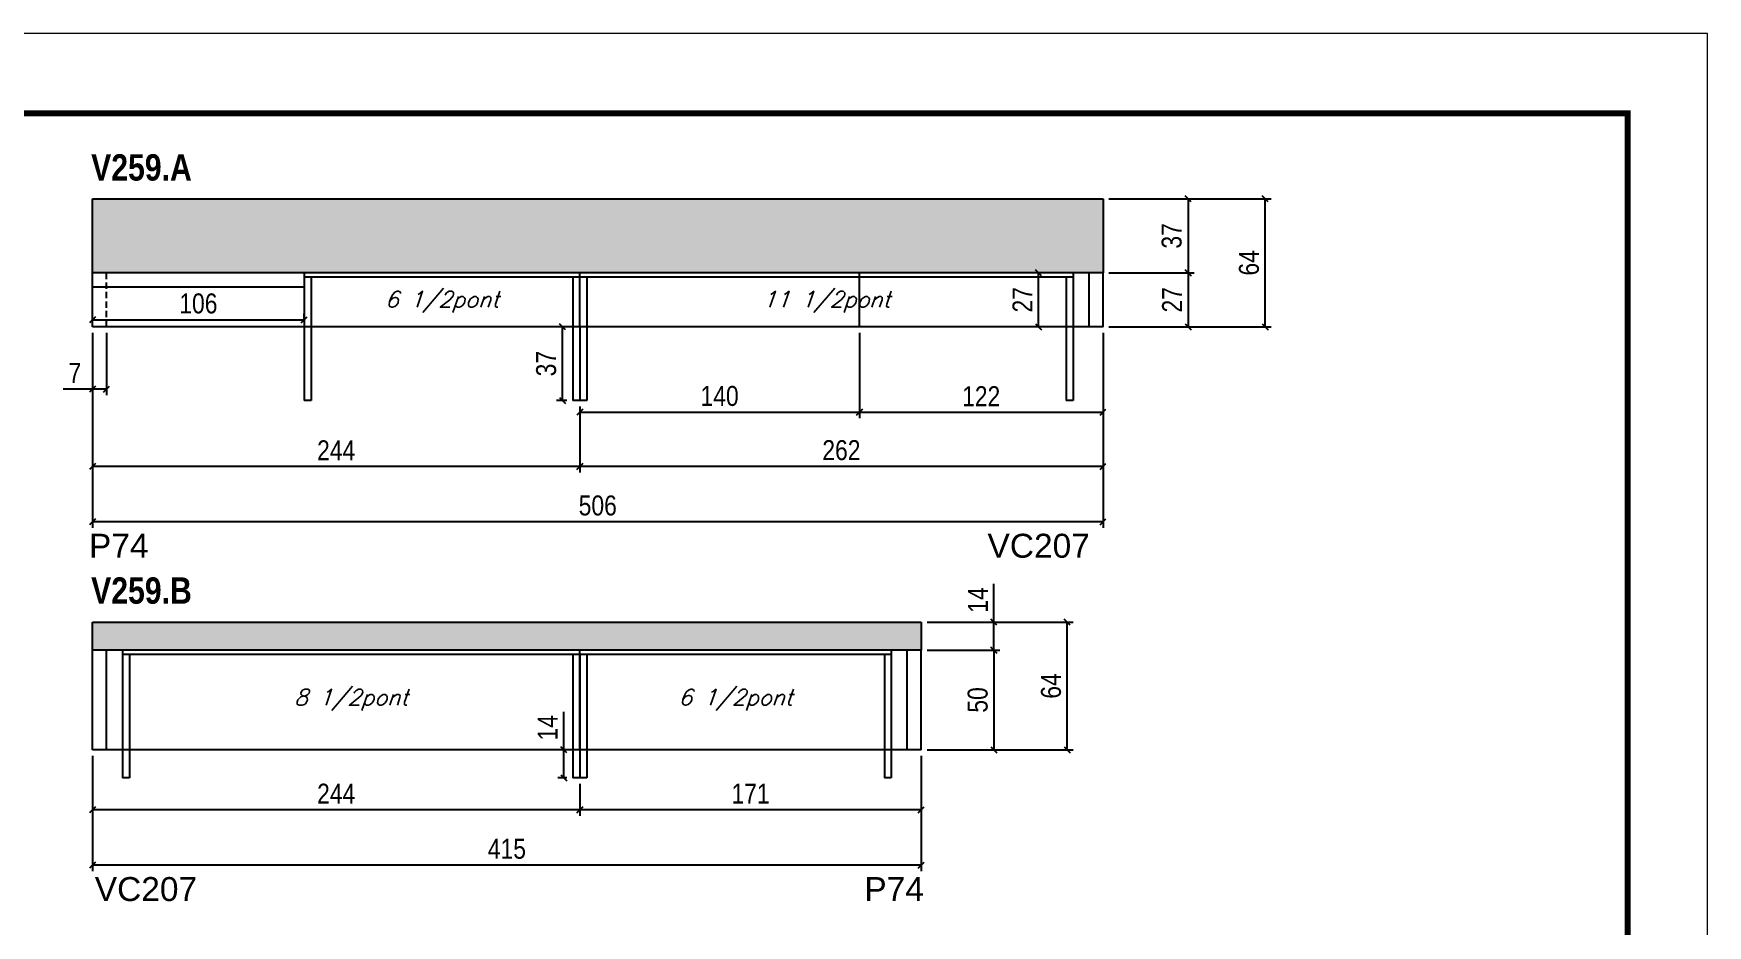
# Model space of a CAD drawing. Extents: x 3309 to 9590, y -2522 to 15424.
# Drawn here: x 7140 to 7978, y 7270 to 7716 of the extents above; entities that cross this region are included whole.
import ezdxf

# ---------------------------------------------------------------- set-up
doc = ezdxf.new("R2010")
doc.units = 0
doc.linetypes.add('DASHED', pattern=[0.75, 0.5, -0.25])
doc.linetypes.add('HIDDEN2', pattern=[4.7625, 3.175, -1.5875])
for name, color, linetype in [('5', 5, 'Continuous'), ('COTA', 241, 'Continuous'), ('NOMENCLATURA', 7, 'Continuous'), ('Painéis', 200, 'Continuous'), ('SARR_2.2x7', 40, 'Continuous'), ('SARR_3.5x7', 81, 'Continuous'), ('texto', 7, 'Continuous')]:
    doc.layers.add(name, color=color, linetype=linetype)
doc.layers.add('Folhas', color=255, linetype='Continuous', lineweight=9)
doc.layers.add('SARRAFO DE PRESSAO', color=251, linetype='DASHED', lineweight=9)
doc.styles.add('COTA TECNICA', font='techl___.ttf', dxfattribs={"height": 10})
doc.styles.add('Romans', font='romans.shx')
doc.styles.get("Standard").update_dxf_attribs({"font": 'arial.ttf'})
doc.styles.add('TECNICA', font='techb___.ttf', dxfattribs={"height": 10})
doc.dimstyles.new('PAINEL', dxfattribs={"dimtxt": 10, "dimasz": 3, "dimexe": 3, "dimexo": 3, "dimgap": 3, "dimtad": 1, "dimdec": 1, "dimzin": 12, "dimdsep": 46, "dimtxsty": 'COTA TECNICA', "dimblk1": 'OBLIQUE', "dimblk2": 'OBLIQUE', "dimsah": 1, "dimcen": 0.9, "dimclrd": 4, "dimclre": 4, "dimclrt": 240, "dimadec": 1, "dimazin": 3, "dimtfac": 1, "dimtdec": 1, "dimtmove": 0, "dimatfit": 3, "dimfxl": 1, "dimtolj": 1, "dimtzin": 12, "dimarcsym": 0})

# ---------------------------------------------------------------- blocks, each defined once
blk = doc.blocks.new('9999999999')
at = {"layer": 'Folhas'}
blk.add_lwpolyline([(98138.98, 34190.21), (99623.98, 34190.21), (99623.98, 35240.21), (98138.98, 35240.21)], close=True, dxfattribs=at)
at = {"layer": 'Folhas', "color": 30, "const_width": 3}
blk.add_lwpolyline([(98213.98, 34230.21), (99583.98, 34230.21), (99583.98, 35200.21), (98213.98, 35200.21)], close=True, dxfattribs=at)
blk = doc.blocks.new('_Oblique')
at = {"color": 0, "linetype": 'ByBlock', "lineweight": -2}
blk.add_line((-0.5, -0.5), (0.5, 0.5), dxfattribs=at)
blk = doc.blocks.new('*D840')
at = {"layer": 'COTA', "color": 4, "linetype": 'ByBlock', "lineweight": -2, "transparency": 16777216}
for p, q in [((7675.15, 7566.53), (7675.15, 7496.54)), ((7413.15, 7529.53), (7413.15, 7496.54)), ((7675.15, 7499.54), (7413.15, 7499.54))]:
    blk.add_line(p, q, dxfattribs=at)
at = {"layer": 'Defpoints', "color": 0, "linetype": 'ByBlock', "transparency": 16777216}
for p in [(7675.15, 7569.53), (7413.15, 7532.53), (7413.15, 7499.54)]:
    blk.add_point(p, dxfattribs=at)
at = {"layer": 'COTA', "color": 4, "linetype": 'ByBlock', "lineweight": -2, "transparency": 16777216, "xscale": 3, "yscale": 3, "zscale": 3, "rotation": 180}
blk.add_blockref('_Oblique', (7413.15, 7499.54), dxfattribs=at)
at = {"layer": 'COTA', "color": 4, "linetype": 'ByBlock', "lineweight": -2, "transparency": 16777216, "xscale": 3, "yscale": 3, "zscale": 3}
blk.add_blockref('_Oblique', (7675.15, 7499.54), dxfattribs=at)
at = {"layer": 'COTA', "color": 240, "linetype": 'ByBlock', "transparency": 16777216, "insert": (7544.15, 7507.65), "char_height": 10, "attachment_point": 5, "style": 'COTA TECNICA'}
blk.add_mtext('\\A1;262', dxfattribs=at)
blk = doc.blocks.new('*D841')
at = {"layer": 'COTA', "color": 4, "linetype": 'ByBlock', "lineweight": -2, "transparency": 16777216}
for p, q in [((7169.15, 7566.53), (7169.15, 7496.54)), ((7413.15, 7529.53), (7413.15, 7496.54)), ((7413.15, 7499.54), (7169.15, 7499.54))]:
    blk.add_line(p, q, dxfattribs=at)
at = {"layer": 'Defpoints', "color": 0, "linetype": 'ByBlock', "transparency": 16777216}
for p in [(7169.15, 7569.53), (7413.15, 7532.53), (7169.15, 7499.54)]:
    blk.add_point(p, dxfattribs=at)
at = {"layer": 'COTA', "color": 4, "linetype": 'ByBlock', "lineweight": -2, "transparency": 16777216, "xscale": 3, "yscale": 3, "zscale": 3, "rotation": 180}
blk.add_blockref('_Oblique', (7169.15, 7499.54), dxfattribs=at)
at = {"layer": 'COTA', "color": 4, "linetype": 'ByBlock', "lineweight": -2, "transparency": 16777216, "xscale": 3, "yscale": 3, "zscale": 3}
blk.add_blockref('_Oblique', (7413.15, 7499.54), dxfattribs=at)
at = {"layer": 'COTA', "color": 240, "linetype": 'ByBlock', "transparency": 16777216, "insert": (7291.15, 7507.62), "char_height": 10, "attachment_point": 5, "style": 'COTA TECNICA'}
blk.add_mtext('\\A1;244', dxfattribs=at)
blk = doc.blocks.new('*D842')
at = {"layer": 'COTA', "color": 4, "linetype": 'ByBlock', "lineweight": -2, "transparency": 16777216}
for p, q in [((7169.15, 7566.53), (7169.15, 7468.84)), ((7675.15, 7566.53), (7675.15, 7468.84)), ((7675.15, 7471.84), (7169.15, 7471.84))]:
    blk.add_line(p, q, dxfattribs=at)
at = {"layer": 'Defpoints', "color": 0, "linetype": 'ByBlock', "transparency": 16777216}
for p in [(7169.15, 7569.53), (7675.15, 7569.53), (7169.15, 7471.84)]:
    blk.add_point(p, dxfattribs=at)
at = {"layer": 'COTA', "color": 4, "linetype": 'ByBlock', "lineweight": -2, "transparency": 16777216, "xscale": 3, "yscale": 3, "zscale": 3, "rotation": 180}
blk.add_blockref('_Oblique', (7169.15, 7471.84), dxfattribs=at)
at = {"layer": 'COTA', "color": 4, "linetype": 'ByBlock', "lineweight": -2, "transparency": 16777216, "xscale": 3, "yscale": 3, "zscale": 3}
blk.add_blockref('_Oblique', (7675.15, 7471.84), dxfattribs=at)
at = {"layer": 'COTA', "color": 240, "linetype": 'ByBlock', "transparency": 16777216, "insert": (7422.15, 7479.94), "char_height": 10, "attachment_point": 5, "style": 'COTA TECNICA'}
blk.add_mtext('\\A1;506', dxfattribs=at)
blk = doc.blocks.new('*D843')
at = {"layer": 'COTA', "color": 4, "lineweight": -2, "transparency": 16777216}
for p, q in [((7678.15, 7596.53), (7720.79, 7596.53)), ((7717.79, 7596.53), (7717.79, 7569.53)), ((7678.15, 7569.53), (7720.79, 7569.53))]:
    blk.add_line(p, q, dxfattribs=at)
at = {"layer": 'Defpoints', "color": 0, "transparency": 16777216}
for p in [(7675.15, 7596.53), (7675.15, 7569.53), (7717.79, 7569.53)]:
    blk.add_point(p, dxfattribs=at)
at = {"layer": 'COTA', "color": 4, "lineweight": -2, "transparency": 16777216, "xscale": 3, "yscale": 3, "zscale": 3}
for p, rotation in [((7717.79, 7596.53), 90), ((7717.79, 7569.53), 270)]:
    blk.add_blockref('_Oblique', p, dxfattribs=dict(at, rotation=rotation))
at = {"layer": 'COTA', "color": 240, "transparency": 16777216, "insert": (7709.72, 7583.03), "char_height": 10, "attachment_point": 5, "rotation": 90, "style": 'COTA TECNICA'}
blk.add_mtext('\\A1;27', dxfattribs=at)
blk = doc.blocks.new('*D844')
at = {"layer": 'COTA', "color": 4, "lineweight": -2, "transparency": 16777216}
for p, q in [((7553.15, 7566.53), (7553.15, 7523.67)), ((7413.15, 7529.53), (7413.15, 7523.67)), ((7413.15, 7526.67), (7553.15, 7526.67))]:
    blk.add_line(p, q, dxfattribs=at)
at = {"layer": 'Defpoints', "color": 0, "transparency": 16777216}
for p in [(7553.15, 7569.53), (7413.15, 7532.53), (7553.15, 7526.67)]:
    blk.add_point(p, dxfattribs=at)
at = {"layer": 'COTA', "color": 4, "lineweight": -2, "transparency": 16777216, "xscale": 3, "yscale": 3, "zscale": 3, "rotation": 180}
blk.add_blockref('_Oblique', (7413.15, 7526.67), dxfattribs=at)
at = {"layer": 'COTA', "color": 4, "lineweight": -2, "transparency": 16777216, "xscale": 3, "yscale": 3, "zscale": 3}
blk.add_blockref('_Oblique', (7553.15, 7526.67), dxfattribs=at)
at = {"layer": 'COTA', "color": 240, "transparency": 16777216, "insert": (7483.15, 7534.78), "char_height": 10, "attachment_point": 5, "style": 'COTA TECNICA'}
blk.add_mtext('\\A1;140', dxfattribs=at)
blk = doc.blocks.new('*D845')
at = {"layer": 'COTA', "color": 4, "lineweight": -2, "transparency": 16777216}
for p, q in [((7553.15, 7566.53), (7553.15, 7523.67)), ((7675.15, 7566.53), (7675.15, 7523.67)), ((7553.15, 7526.67), (7675.15, 7526.67))]:
    blk.add_line(p, q, dxfattribs=at)
at = {"layer": 'Defpoints', "color": 0, "transparency": 16777216}
for p in [(7553.15, 7569.53), (7675.15, 7569.53), (7675.15, 7526.67)]:
    blk.add_point(p, dxfattribs=at)
at = {"layer": 'COTA', "color": 4, "lineweight": -2, "transparency": 16777216, "xscale": 3, "yscale": 3, "zscale": 3, "rotation": 180}
blk.add_blockref('_Oblique', (7553.15, 7526.67), dxfattribs=at)
at = {"layer": 'COTA', "color": 4, "lineweight": -2, "transparency": 16777216, "xscale": 3, "yscale": 3, "zscale": 3}
blk.add_blockref('_Oblique', (7675.15, 7526.67), dxfattribs=at)
at = {"layer": 'COTA', "color": 240, "transparency": 16777216, "insert": (7614.15, 7534.73), "char_height": 10, "attachment_point": 5, "style": 'COTA TECNICA'}
blk.add_mtext('\\A1;122', dxfattribs=at)
blk = doc.blocks.new('*D846')
at = {"layer": 'COTA', "color": 4, "lineweight": -2, "transparency": 16777216}
for p, q in [((7169.15, 7566.53), (7169.15, 7535.29)), ((7176.15, 7566.53), (7176.15, 7535.29)), ((7169.15, 7538.29), (7154.42, 7538.29)), ((7176.15, 7538.29), (7169.15, 7538.29))]:
    blk.add_line(p, q, dxfattribs=at)
at = {"layer": 'Defpoints', "color": 0, "transparency": 16777216}
for p in [(7169.15, 7569.53), (7176.15, 7569.53), (7169.15, 7538.29)]:
    blk.add_point(p, dxfattribs=at)
at = {"layer": 'COTA', "color": 4, "lineweight": -2, "transparency": 16777216, "xscale": 3, "yscale": 3, "zscale": 3, "rotation": 180}
blk.add_blockref('_Oblique', (7169.15, 7538.29), dxfattribs=at)
at = {"layer": 'COTA', "color": 4, "lineweight": -2, "transparency": 16777216, "xscale": 3, "yscale": 3, "zscale": 3}
blk.add_blockref('_Oblique', (7176.15, 7538.29), dxfattribs=at)
at = {"layer": 'COTA', "color": 240, "transparency": 16777216, "insert": (7160.29, 7546.36), "char_height": 10, "attachment_point": 5, "style": 'COTA TECNICA'}
blk.add_mtext('\\A1;7', dxfattribs=at)
blk = doc.blocks.new('*D847')
at = {"layer": 'COTA', "color": 4, "lineweight": -2, "transparency": 16777216}
for p, q in [((7169.15, 7572.53), (7169.15, 7576.03)), ((7169.15, 7573.03), (7275.15, 7573.03)), ((7275.15, 7572.53), (7275.15, 7576.03))]:
    blk.add_line(p, q, dxfattribs=at)
at = {"layer": 'Defpoints', "color": 0, "transparency": 16777216}
for p in [(7275.15, 7573.03), (7169.15, 7569.53), (7275.15, 7569.53)]:
    blk.add_point(p, dxfattribs=at)
at = {"layer": 'COTA', "color": 4, "lineweight": -2, "transparency": 16777216, "xscale": 3, "yscale": 3, "zscale": 3, "rotation": 180}
blk.add_blockref('_Oblique', (7169.15, 7573.03), dxfattribs=at)
at = {"layer": 'COTA', "color": 4, "lineweight": -2, "transparency": 16777216, "xscale": 3, "yscale": 3, "zscale": 3}
blk.add_blockref('_Oblique', (7275.15, 7573.03), dxfattribs=at)
at = {"layer": 'COTA', "color": 240, "transparency": 16777216, "insert": (7222.15, 7581.13), "char_height": 10, "attachment_point": 5, "style": 'COTA TECNICA'}
blk.add_mtext('\\A1;106', dxfattribs=at)
blk = doc.blocks.new('*D848')
at = {"layer": 'COTA', "color": 4, "lineweight": -2, "transparency": 16777216}
for p, q in [((7678.15, 7633.53), (7720.79, 7633.53)), ((7717.79, 7633.53), (7717.79, 7596.53)), ((7678.15, 7596.53), (7720.79, 7596.53))]:
    blk.add_line(p, q, dxfattribs=at)
at = {"layer": 'Defpoints', "color": 0, "transparency": 16777216}
for p in [(7675.15, 7633.53), (7675.15, 7596.53), (7717.79, 7596.53)]:
    blk.add_point(p, dxfattribs=at)
at = {"layer": 'COTA', "color": 4, "lineweight": -2, "transparency": 16777216, "xscale": 3, "yscale": 3, "zscale": 3}
for p, rotation in [((7717.79, 7633.53), 90), ((7717.79, 7596.53), 270)]:
    blk.add_blockref('_Oblique', p, dxfattribs=dict(at, rotation=rotation))
at = {"layer": 'COTA', "color": 240, "transparency": 16777216, "insert": (7709.57, 7615.03), "char_height": 10, "attachment_point": 5, "rotation": 90, "style": 'COTA TECNICA'}
blk.add_mtext('\\A1;37', dxfattribs=at)
blk = doc.blocks.new('*D849')
at = {"layer": 'COTA', "color": 4, "lineweight": -2, "transparency": 16777216}
for p, q in [((7678.15, 7633.53), (7759.39, 7633.53)), ((7756.39, 7569.53), (7756.39, 7633.53)), ((7678.15, 7569.53), (7759.39, 7569.53))]:
    blk.add_line(p, q, dxfattribs=at)
at = {"layer": 'Defpoints', "color": 0, "transparency": 16777216}
for p in [(7675.15, 7633.53), (7756.39, 7633.53), (7675.15, 7569.53)]:
    blk.add_point(p, dxfattribs=at)
at = {"layer": 'COTA', "color": 4, "lineweight": -2, "transparency": 16777216, "xscale": 3, "yscale": 3, "zscale": 3}
for p, rotation in [((7756.39, 7633.53), 90), ((7756.39, 7569.53), 270)]:
    blk.add_blockref('_Oblique', p, dxfattribs=dict(at, rotation=rotation))
at = {"layer": 'COTA', "color": 240, "transparency": 16777216, "insert": (7748.29, 7601.53), "char_height": 10, "attachment_point": 5, "rotation": 90, "style": 'COTA TECNICA'}
blk.add_mtext('\\A1;64', dxfattribs=at)
blk = doc.blocks.new('*D850')
at = {"layer": 'COTA', "color": 4, "linetype": 'ByBlock', "lineweight": -2, "transparency": 16777216}
for p, q in [((7584.15, 7354.59), (7584.15, 7324.58)), ((7413.15, 7340.59), (7413.15, 7324.58)), ((7584.15, 7327.58), (7413.15, 7327.58))]:
    blk.add_line(p, q, dxfattribs=at)
at = {"layer": 'Defpoints', "color": 0, "linetype": 'ByBlock', "transparency": 16777216}
for p in [(7584.15, 7357.59), (7413.15, 7343.59), (7413.15, 7327.58)]:
    blk.add_point(p, dxfattribs=at)
at = {"layer": 'COTA', "color": 4, "linetype": 'ByBlock', "lineweight": -2, "transparency": 16777216, "xscale": 3, "yscale": 3, "zscale": 3, "rotation": 180}
blk.add_blockref('_Oblique', (7413.15, 7327.58), dxfattribs=at)
at = {"layer": 'COTA', "color": 4, "linetype": 'ByBlock', "lineweight": -2, "transparency": 16777216, "xscale": 3, "yscale": 3, "zscale": 3}
blk.add_blockref('_Oblique', (7584.15, 7327.58), dxfattribs=at)
at = {"layer": 'COTA', "color": 240, "linetype": 'ByBlock', "transparency": 16777216, "insert": (7498.65, 7335.65), "char_height": 10, "attachment_point": 5, "style": 'COTA TECNICA'}
blk.add_mtext('\\A1;171', dxfattribs=at)
blk = doc.blocks.new('*D851')
at = {"layer": 'COTA', "color": 4, "linetype": 'ByBlock', "lineweight": -2, "transparency": 16777216}
for p, q in [((7169.15, 7354.59), (7169.15, 7324.58)), ((7413.15, 7340.59), (7413.15, 7324.58)), ((7413.15, 7327.58), (7169.15, 7327.58))]:
    blk.add_line(p, q, dxfattribs=at)
at = {"layer": 'Defpoints', "color": 0, "linetype": 'ByBlock', "transparency": 16777216}
for p in [(7169.15, 7357.59), (7413.15, 7343.59), (7169.15, 7327.58)]:
    blk.add_point(p, dxfattribs=at)
at = {"layer": 'COTA', "color": 4, "linetype": 'ByBlock', "lineweight": -2, "transparency": 16777216, "xscale": 3, "yscale": 3, "zscale": 3, "rotation": 180}
blk.add_blockref('_Oblique', (7169.15, 7327.58), dxfattribs=at)
at = {"layer": 'COTA', "color": 4, "linetype": 'ByBlock', "lineweight": -2, "transparency": 16777216, "xscale": 3, "yscale": 3, "zscale": 3}
blk.add_blockref('_Oblique', (7413.15, 7327.58), dxfattribs=at)
at = {"layer": 'COTA', "color": 240, "linetype": 'ByBlock', "transparency": 16777216, "insert": (7291.15, 7335.65), "char_height": 10, "attachment_point": 5, "style": 'COTA TECNICA'}
blk.add_mtext('\\A1;244', dxfattribs=at)
blk = doc.blocks.new('*D852')
at = {"layer": 'COTA', "color": 4, "linetype": 'ByBlock', "lineweight": -2, "transparency": 16777216}
for p, q in [((7169.15, 7354.59), (7169.15, 7296.87)), ((7584.15, 7354.59), (7584.15, 7296.87)), ((7584.15, 7299.87), (7169.15, 7299.87))]:
    blk.add_line(p, q, dxfattribs=at)
at = {"layer": 'Defpoints', "color": 0, "linetype": 'ByBlock', "transparency": 16777216}
for p in [(7169.15, 7357.59), (7584.15, 7357.59), (7169.15, 7299.87)]:
    blk.add_point(p, dxfattribs=at)
at = {"layer": 'COTA', "color": 4, "linetype": 'ByBlock', "lineweight": -2, "transparency": 16777216, "xscale": 3, "yscale": 3, "zscale": 3, "rotation": 180}
blk.add_blockref('_Oblique', (7169.15, 7299.87), dxfattribs=at)
at = {"layer": 'COTA', "color": 4, "linetype": 'ByBlock', "lineweight": -2, "transparency": 16777216, "xscale": 3, "yscale": 3, "zscale": 3}
blk.add_blockref('_Oblique', (7584.15, 7299.87), dxfattribs=at)
at = {"layer": 'COTA', "color": 240, "linetype": 'ByBlock', "transparency": 16777216, "insert": (7376.65, 7307.98), "char_height": 10, "attachment_point": 5, "style": 'COTA TECNICA'}
blk.add_mtext('\\A1;415', dxfattribs=at)
blk = doc.blocks.new('*D853')
at = {"layer": 'COTA', "color": 4, "lineweight": -2, "transparency": 16777216}
for p, q in [((7587.15, 7407.59), (7623.55, 7407.59)), ((7620.55, 7407.59), (7620.55, 7357.59)), ((7587.15, 7357.59), (7623.55, 7357.59))]:
    blk.add_line(p, q, dxfattribs=at)
at = {"layer": 'Defpoints', "color": 0, "transparency": 16777216}
for p in [(7584.15, 7407.59), (7584.15, 7357.59), (7620.55, 7357.59)]:
    blk.add_point(p, dxfattribs=at)
at = {"layer": 'COTA', "color": 4, "lineweight": -2, "transparency": 16777216, "xscale": 3, "yscale": 3, "zscale": 3}
for p, rotation in [((7620.55, 7407.59), 90), ((7620.55, 7357.59), 270)]:
    blk.add_blockref('_Oblique', p, dxfattribs=dict(at, rotation=rotation))
at = {"layer": 'COTA', "color": 240, "transparency": 16777216, "insert": (7612.44, 7382.59), "char_height": 10, "attachment_point": 5, "rotation": 90, "style": 'COTA TECNICA'}
blk.add_mtext('\\A1;50', dxfattribs=at)
blk = doc.blocks.new('*D854')
at = {"layer": 'COTA', "color": 4, "lineweight": -2, "transparency": 16777216}
for p, q in [((7620.55, 7421.59), (7620.55, 7440.71)), ((7587.15, 7421.59), (7623.55, 7421.59)), ((7620.55, 7407.59), (7620.55, 7421.59)), ((7587.15, 7407.59), (7623.55, 7407.59))]:
    blk.add_line(p, q, dxfattribs=at)
at = {"layer": 'Defpoints', "color": 0, "transparency": 16777216}
for p in [(7584.15, 7421.59), (7620.55, 7421.59), (7584.15, 7407.59)]:
    blk.add_point(p, dxfattribs=at)
at = {"layer": 'COTA', "color": 4, "lineweight": -2, "transparency": 16777216, "xscale": 3, "yscale": 3, "zscale": 3}
for p, rotation in [((7620.55, 7421.59), 90), ((7620.55, 7407.59), 270)]:
    blk.add_blockref('_Oblique', p, dxfattribs=dict(at, rotation=rotation))
at = {"layer": 'COTA', "color": 240, "transparency": 16777216, "insert": (7612.48, 7432.65), "char_height": 10, "attachment_point": 5, "rotation": 90, "style": 'COTA TECNICA'}
blk.add_mtext('\\A1;14', dxfattribs=at)
blk = doc.blocks.new('*D855')
at = {"layer": 'COTA', "color": 4, "lineweight": -2, "transparency": 16777216}
for p, q in [((7587.15, 7421.59), (7660.25, 7421.59)), ((7657.25, 7357.59), (7657.25, 7421.59)), ((7587.15, 7357.59), (7660.25, 7357.59))]:
    blk.add_line(p, q, dxfattribs=at)
at = {"layer": 'Defpoints', "color": 0, "transparency": 16777216}
for p in [(7584.15, 7421.59), (7657.25, 7421.59), (7584.15, 7357.59)]:
    blk.add_point(p, dxfattribs=at)
at = {"layer": 'COTA', "color": 4, "lineweight": -2, "transparency": 16777216, "xscale": 3, "yscale": 3, "zscale": 3}
for p, rotation in [((7657.25, 7421.59), 90), ((7657.25, 7357.59), 270)]:
    blk.add_blockref('_Oblique', p, dxfattribs=dict(at, rotation=rotation))
at = {"layer": 'COTA', "color": 240, "transparency": 16777216, "insert": (7649.15, 7389.59), "char_height": 10, "attachment_point": 5, "rotation": 90, "style": 'COTA TECNICA'}
blk.add_mtext('\\A1;64', dxfattribs=at)
blk = doc.blocks.new('*D1134')
at = {"layer": 'COTA', "color": 4, "lineweight": -2, "transparency": 16777216}
for p, q in [((7657.15, 7596.53), (7639.9, 7596.53)), ((7642.9, 7569.53), (7642.9, 7596.53)), ((7653.65, 7569.53), (7639.9, 7569.53))]:
    blk.add_line(p, q, dxfattribs=at)
at = {"layer": 'Defpoints', "color": 0, "transparency": 16777216}
for p in [(7642.9, 7596.53), (7660.15, 7596.53), (7656.65, 7569.53)]:
    blk.add_point(p, dxfattribs=at)
at = {"layer": 'COTA', "color": 4, "lineweight": -2, "transparency": 16777216, "xscale": 3, "yscale": 3, "zscale": 3}
for p, rotation in [((7642.9, 7596.53), 90), ((7642.9, 7569.53), 270)]:
    blk.add_blockref('_Oblique', p, dxfattribs=dict(at, rotation=rotation))
at = {"layer": 'COTA', "color": 240, "transparency": 16777216, "insert": (7634.83, 7583.03), "char_height": 10, "attachment_point": 5, "rotation": 90, "style": 'COTA TECNICA'}
blk.add_mtext('\\A1;27', dxfattribs=at)
blk = doc.blocks.new('*D1135')
at = {"layer": 'COTA', "color": 4, "lineweight": -2, "transparency": 16777216}
for p, q in [((7406.65, 7569.53), (7401.55, 7569.53)), ((7404.55, 7532.53), (7404.55, 7569.53)), ((7406.65, 7532.53), (7401.55, 7532.53))]:
    blk.add_line(p, q, dxfattribs=at)
at = {"layer": 'Defpoints', "color": 0, "transparency": 16777216}
for p in [(7404.55, 7569.53), (7409.65, 7569.53), (7409.65, 7532.53)]:
    blk.add_point(p, dxfattribs=at)
at = {"layer": 'COTA', "color": 4, "lineweight": -2, "transparency": 16777216, "xscale": 3, "yscale": 3, "zscale": 3}
for p, rotation in [((7404.55, 7569.53), 90), ((7404.55, 7532.53), 270)]:
    blk.add_blockref('_Oblique', p, dxfattribs=dict(at, rotation=rotation))
at = {"layer": 'COTA', "color": 240, "transparency": 16777216, "insert": (7396.33, 7551.03), "char_height": 10, "attachment_point": 5, "rotation": 90, "style": 'COTA TECNICA'}
blk.add_mtext('\\A1;37', dxfattribs=at)
blk = doc.blocks.new('*D1136')
at = {"layer": 'COTA', "color": 4, "lineweight": -2, "transparency": 16777216}
for p, q in [((7405.14, 7357.59), (7405.14, 7376.71)), ((7406.65, 7357.59), (7402.14, 7357.59)), ((7405.14, 7343.59), (7405.14, 7357.59)), ((7406.65, 7343.59), (7402.14, 7343.59))]:
    blk.add_line(p, q, dxfattribs=at)
at = {"layer": 'Defpoints', "color": 0, "transparency": 16777216}
for p in [(7405.14, 7357.59), (7409.65, 7357.59), (7409.65, 7343.59)]:
    blk.add_point(p, dxfattribs=at)
at = {"layer": 'COTA', "color": 4, "lineweight": -2, "transparency": 16777216, "xscale": 3, "yscale": 3, "zscale": 3}
for p, rotation in [((7405.14, 7357.59), 90), ((7405.14, 7343.59), 270)]:
    blk.add_blockref('_Oblique', p, dxfattribs=dict(at, rotation=rotation))
at = {"layer": 'COTA', "color": 240, "transparency": 16777216, "insert": (7397.06, 7368.65), "char_height": 10, "attachment_point": 5, "rotation": 90, "style": 'COTA TECNICA'}
blk.add_mtext('\\A1;14', dxfattribs=at)

msp = doc.modelspace()

# ---------------------------------------------------------------- hatches: boundary and pattern name
at = {"layer": 'COTA'}
h = msp.add_hatch(dxfattribs=at)
h.set_pattern_fill('AR-CONC', color=256, scale=0.03)
h.set_pattern_definition([(50, (510.6673, 297.7916), (5.46554, -0.4781726), [0.5715, -6.2865]), (355, (510.6673, 297.7916), (-1.0573026, 5.7317054), [0.4572, -5.0292175]), (100.451445, (511.123, 297.752), (4.4082374, 5.2535326), [0.4857003, -5.3427073]), (46.1842, (510.667, 299.3156), (8.1323712, -1.26127), [0.85725, -9.42975]), (96.63556, (511.345, 299.2105), (7.122124, 7.422784), [0.728551, -8.014068]), (351.18415, (510.667, 299.316), (7.122124, 7.422784), [0.685799, -7.543792]), (21, (511.4293, 298.9346), (4.5484317, -3.067956), [0.5715, -6.2865]), (326, (511.4293, 298.9346), (1.854061, 5.525639), [0.4572, -5.0292]), (71.451445, (511.8083, 298.679), (6.4024926, 2.457683), [0.4857003, -5.342698]), (37.5, (510.6673, 297.7916), (0.0926581, 2.53665117), [0, -4.96824, 0, -5.1054, 0, -5.04825]), (7.5, (510.6673, 297.7916), (2.0045899, 3.00541724), [0, -2.91084, 0, -4.85394, 0, -1.92405]), (327.5, (508.968, 297.7916), (4.06771786, -0.1718623), [0, -1.905, 0, -5.9436, 0, -7.8867]), (317.5, (508.206, 297.7916), (4.4438754, 0.7627947), [0, -2.4765, 0, -3.94716, 0, -5.6007])])
h.paths.add_polyline_path([(7169.15, 7633.53), (7169.15, 7596.53), (7675.15, 7596.53), (7675.15, 7633.53)])
h = msp.add_hatch(dxfattribs=at)
h.set_pattern_fill('AR-CONC', color=256, scale=0.03)
h.set_pattern_definition([(50, (510.6673, 315.644), (5.46554, -0.4781726), [0.5715, -6.2865]), (355, (510.6673, 315.644), (-1.0573026, 5.7317054), [0.4572, -5.0292175]), (100.451445, (511.123, 315.604), (4.4082374, 5.2535326), [0.4857003, -5.3427073]), (46.1842, (510.667, 317.168), (8.1323712, -1.26127), [0.85725, -9.42975]), (96.63556, (511.345, 317.063), (7.122124, 7.422784), [0.728551, -8.014068]), (351.18415, (510.667, 317.168), (7.122124, 7.422784), [0.685799, -7.543792]), (21, (511.4293, 316.787), (4.5484317, -3.067956), [0.5715, -6.2865]), (326, (511.4293, 316.787), (1.854061, 5.525639), [0.4572, -5.0292]), (71.451445, (511.8083, 316.531), (6.4024926, 2.457683), [0.4857003, -5.342698]), (37.5, (510.6673, 315.6439), (0.0926581, 2.53665117), [0, -4.96824, 0, -5.1054, 0, -5.04825]), (7.5, (510.6673, 315.644), (2.0045899, 3.00541724), [0, -2.91084, 0, -4.85394, 0, -1.92405]), (327.5, (508.968, 315.6439), (4.06771786, -0.1718623), [0, -1.905, 0, -5.9436, 0, -7.8867]), (317.5, (508.206, 315.644), (4.4438754, 0.7627947), [0, -2.4765, 0, -3.94716, 0, -5.6007])])
h.paths.add_polyline_path([(7584.15, 7407.59), (7584.15, 7421.59), (7169.15, 7421.59), (7169.15, 7407.59)])

# ---------------------------------------------------------------- linework, layer by layer
for p, q in [((7169.15, 7596.53), (7169.15, 7633.53)), ((7169.15, 7633.53), (7675.15, 7633.53)), ((7675.15, 7633.53), (7675.15, 7596.53)), ((7413.15, 7569.53), (7413.15, 7532.53)), ((7278.65, 7532.53), (7275.15, 7532.53)), ((7416.65, 7532.53), (7409.65, 7532.53)), ((7660.15, 7532.53), (7656.65, 7532.53)), ((7169.15, 7407.59), (7169.15, 7421.59)), ((7169.15, 7421.59), (7584.15, 7421.59)), ((7584.15, 7421.59), (7584.15, 7407.59)), ((7413.15, 7357.59), (7413.15, 7343.59)), ((7187.65, 7343.59), (7184.15, 7343.59)), ((7416.65, 7343.59), (7409.65, 7343.59)), ((7569.15, 7343.59), (7565.65, 7343.59))]:
    msp.add_line(p, q, dxfattribs=at)
at = {"layer": 'Painéis', "linetype": 'ByBlock'}
for p, q in [((7675.15, 7596.53), (7169.15, 7596.53)), ((7169.15, 7569.53), (7169.15, 7596.53)), ((7413.15, 7569.53), (7413.15, 7596.53)), ((7553.15, 7569.53), (7553.15, 7596.53)), ((7675.15, 7569.53), (7675.15, 7596.53)), ((7675.15, 7569.53), (7169.15, 7569.53)), ((7584.15, 7407.59), (7169.15, 7407.59)), ((7169.15, 7357.59), (7169.15, 7407.59)), ((7413.15, 7357.59), (7413.15, 7407.59)), ((7584.15, 7357.59), (7584.15, 7407.59)), ((7584.15, 7357.59), (7169.15, 7357.59))]:
    msp.add_line(p, q, dxfattribs=at)
at = {"layer": 'SARR_2.2x7', "linetype": 'HIDDEN2'}
msp.add_line((7176.15, 7569.53), (7176.15, 7596.53), dxfattribs=at)
at = {"layer": 'SARR_2.2x7', "linetype": 'Continuous'}
for p, q in [((7668.15, 7569.53), (7668.15, 7596.53)), ((7169.15, 7589.53), (7275.15, 7589.53)), ((7413.15, 7594.33), (7275.15, 7594.33)), ((7660.15, 7594.33), (7413.15, 7594.33)), ((7176.15, 7357.59), (7176.15, 7407.59)), ((7413.15, 7405.39), (7184.15, 7405.39)), ((7569.15, 7405.39), (7413.15, 7405.39)), ((7577.15, 7357.59), (7577.15, 7407.59))]:
    msp.add_line(p, q, dxfattribs=at)
at = {"layer": 'SARR_3.5x7'}
for p, q in [((7275.15, 7596.53), (7275.15, 7532.53)), ((7660.15, 7596.53), (7660.15, 7532.53)), ((7278.65, 7594.33), (7278.65, 7532.53)), ((7409.65, 7594.33), (7409.65, 7532.53)), ((7416.65, 7594.33), (7416.65, 7532.53)), ((7656.65, 7594.33), (7656.65, 7532.53)), ((7184.15, 7407.59), (7184.15, 7343.59)), ((7187.65, 7405.39), (7187.65, 7343.59)), ((7409.65, 7405.39), (7409.65, 7343.59)), ((7413.15, 7405.39), (7413.15, 7357.59)), ((7416.65, 7405.39), (7416.65, 7343.59)), ((7565.65, 7405.39), (7565.65, 7343.59)), ((7569.15, 7407.59), (7569.15, 7343.59))]:
    msp.add_line(p, q, dxfattribs=at)

# ---------------------------------------------------------------- block references
at = {"layer": 'SARRAFO DE PRESSAO', "color": 6, "linetype": 'ByBlock'}
msp.add_blockref('9999999999', (-91646.11, -27523.8), dxfattribs=at)

# ---------------------------------------------------------------- texts
at = {"layer": '5', "linetype": 'Continuous'}
for s, rotation, p in [('P74', 0.00004, (7167.36, 7453.82)), ('VC207', 0.00004, (7617.31, 7453.82)), ('VC207', 359.99996, (7170.27, 7281.86)), ('P74', 359.99996, (7555.64, 7281.86))]:
    msp.add_text(s, height=12, rotation=rotation, dxfattribs=at).set_placement(p)
at = {"layer": 'NOMENCLATURA', "style": 'TECNICA'}
for s, p in [('V259.A', (7168.44, 7642.72)), ('V259.B', (7168.44, 7430.78))]:
    msp.add_text(s, height=13.2, dxfattribs=at).set_placement(p)
at = {"layer": 'texto', "color": 2, "char_height": 8, "attachment_point": 5, "style": 'Romans'}
for s, insert in [('{\\Q19;\\C256;6 1/2pont}', (7344.15, 7581.93)), ('{\\Q19;\\C256;11 1/2pont}', (7536.65, 7581.93)), ('{\\Q19;\\C256;8 1/2pont}', (7298.65, 7382.59)), ('{\\Q19;\\C256;6 1/2pont}', (7491.15, 7382.59))]:
    msp.add_mtext(s, dxfattribs=dict(at, insert=insert))

# ---------------------------------------------------------------- dimensions: what is measured, and where the dimension line sits
at = {"layer": 'COTA'}
for base, p1, p2, picture, middle in [((7717.79, 7596.53), (7675.15, 7633.53), (7675.15, 7596.53), '*D848', (7709.57, 7615.03)), ((7756.39, 7633.53), (7675.15, 7569.53), (7675.15, 7633.53), '*D849', (7748.29, 7601.53)), ((7642.9, 7596.53), (7656.65, 7569.53), (7660.15, 7596.53), '*D1134', (7634.83, 7583.03)), ((7717.79, 7569.53), (7675.15, 7596.53), (7675.15, 7569.53), '*D843', (7709.72, 7583.03)), ((7404.55, 7569.53), (7409.65, 7532.53), (7409.65, 7569.53), '*D1135', (7396.33, 7551.03)), ((7620.55, 7421.59), (7584.15, 7407.59), (7584.15, 7421.59), '*D854', (7612.48, 7432.65)), ((7657.25, 7421.59), (7584.15, 7357.59), (7584.15, 7421.59), '*D855', (7649.15, 7389.59)), ((7620.55, 7357.59), (7584.15, 7407.59), (7584.15, 7357.59), '*D853', (7612.44, 7382.59)), ((7405.14, 7357.59), (7409.65, 7343.59), (7409.65, 7357.59), '*D1136', (7397.06, 7368.65))]:
    dim = msp.add_linear_dim(base=base, p1=p1, p2=p2, angle=90, dimstyle='PAINEL', dxfattribs=at)
    dim.commit()
    dim.dimension.update_dxf_attribs({"geometry": picture, "text_midpoint": middle})
for base, p1, p2, picture, middle in [((7275.15, 7573.03), (7169.15, 7569.53), (7275.15, 7569.53), '*D847', (7222.15, 7581.13)), ((7169.15, 7538.29), (7176.15, 7569.53), (7169.15, 7569.53), '*D846', (7160.29, 7546.36)), ((7553.15, 7526.67), (7413.15, 7532.53), (7553.15, 7569.53), '*D844', (7483.15, 7534.78))]:
    dim = msp.add_linear_dim(base=base, p1=p1, p2=p2, dimstyle='PAINEL', dxfattribs=at)
    dim.commit()
    dim.dimension.update_dxf_attribs({"geometry": picture, "text_midpoint": middle})
at = {"layer": 'COTA', "linetype": 'ByBlock'}
for base, p1, p2, picture, middle in [((7169.15, 7499.54), (7413.15, 7532.53), (7169.15, 7569.53), '*D841', (7291.15, 7507.62)), ((7169.15, 7327.58), (7413.15, 7343.59), (7169.15, 7357.59), '*D851', (7291.15, 7335.65))]:
    dim = msp.add_linear_dim(base=base, p1=p1, p2=p2, angle=180, dimstyle='PAINEL', override={"dimtmove": 1}, dxfattribs=at)
    dim.commit()
    dim.dimension.update_dxf_attribs({"geometry": picture, "text_midpoint": middle})
for base, p1, p2, picture, middle in [((7169.15, 7471.84), (7675.15, 7569.53), (7169.15, 7569.53), '*D842', (7422.15, 7479.94)), ((7413.15, 7499.54), (7675.15, 7569.53), (7413.15, 7532.53), '*D840', (7544.15, 7507.65)), ((7169.15, 7299.87), (7584.15, 7357.59), (7169.15, 7357.59), '*D852', (7376.65, 7307.98)), ((7413.15, 7327.58), (7584.15, 7357.59), (7413.15, 7343.59), '*D850', (7498.65, 7335.65))]:
    dim = msp.add_linear_dim(base=base, p1=p1, p2=p2, angle=180, dimstyle='PAINEL', dxfattribs=at)
    dim.commit()
    dim.dimension.update_dxf_attribs({"geometry": picture, "text_midpoint": middle})
at = {"layer": 'COTA'}
dim = msp.add_linear_dim(base=(7675.15, 7526.67), p1=(7553.15, 7569.53), p2=(7675.15, 7569.53), dimstyle='PAINEL', override={"dimtmove": 1}, dxfattribs=at)
dim.commit()
dim.dimension.update_dxf_attribs({"geometry": '*D845', "text_midpoint": (7614.15, 7534.73)})

doc.saveas('drawing.dxf')
